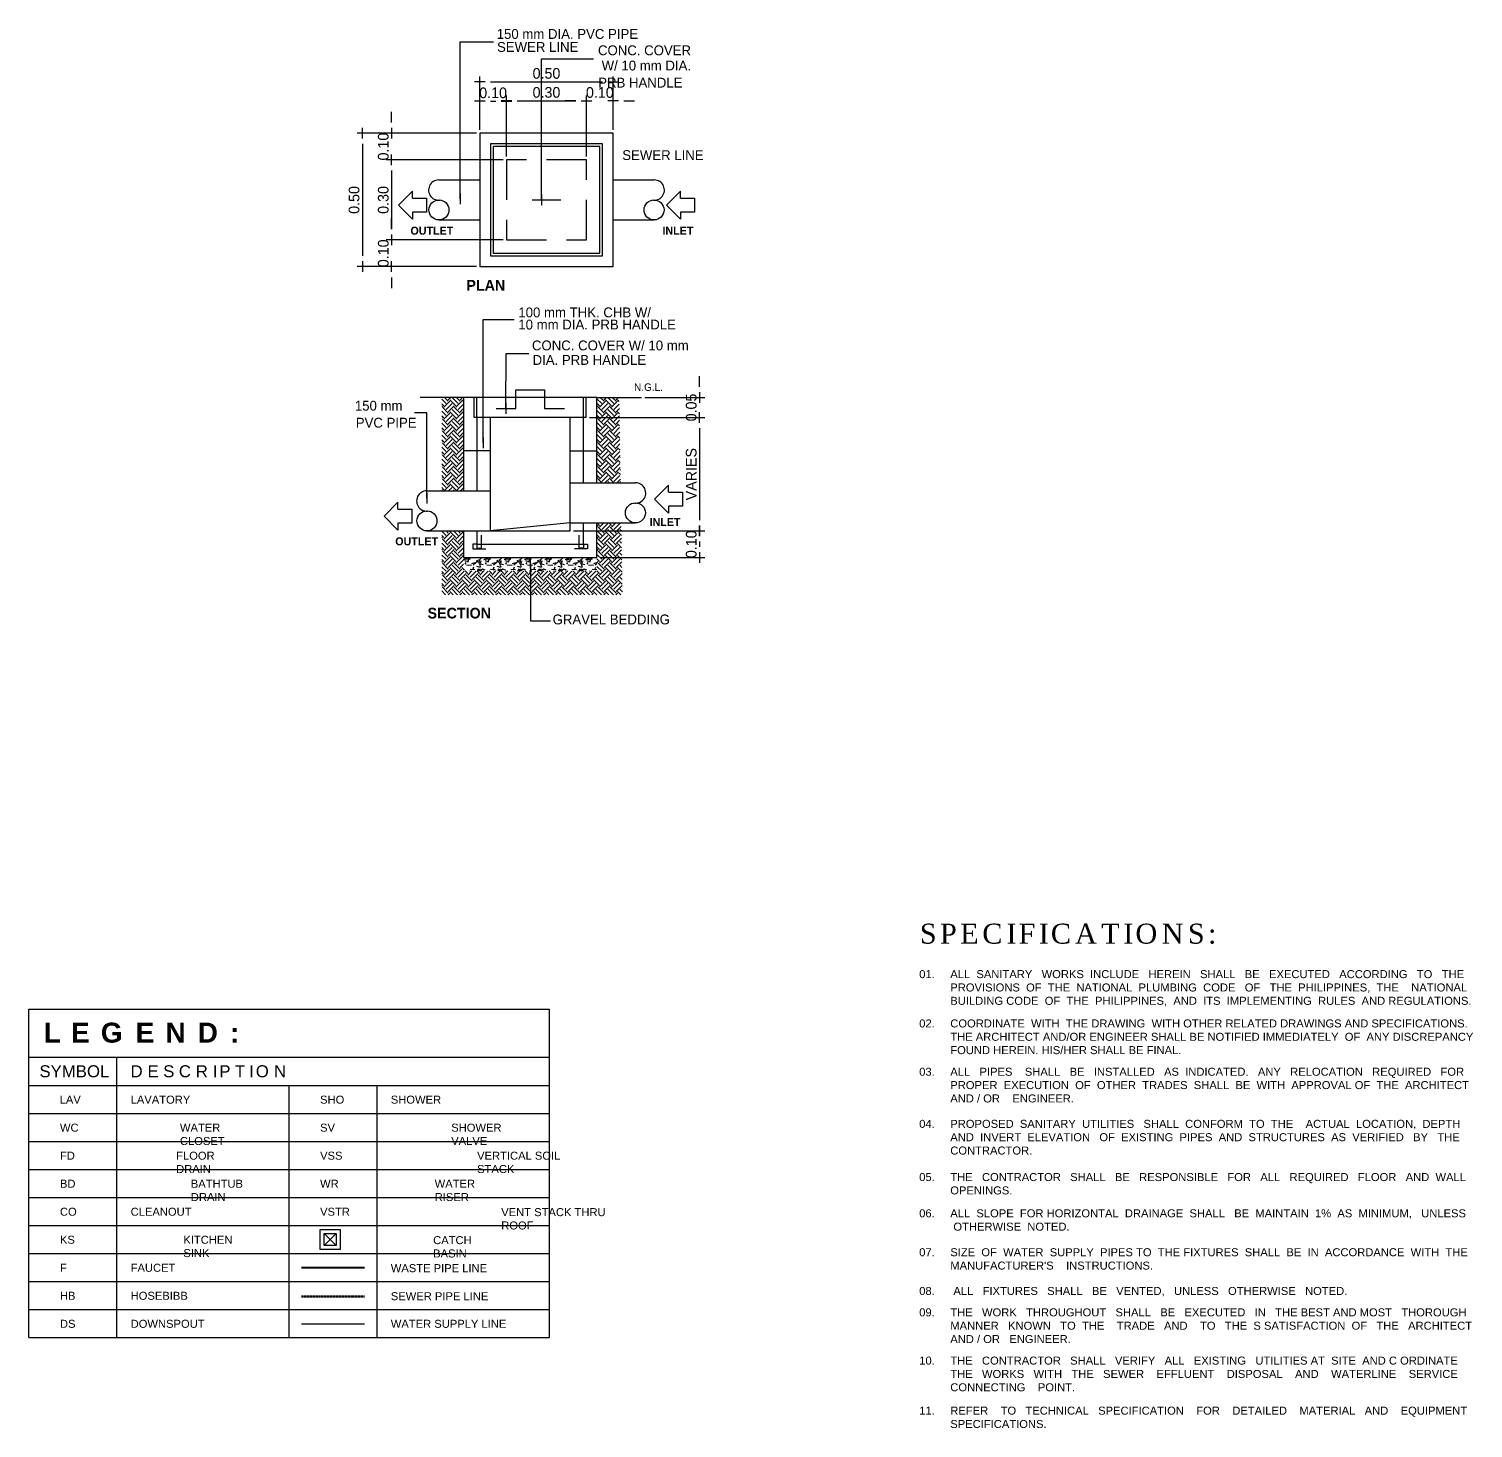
# Model space of a CAD drawing. Header units: millimetres. Extents: x 1634676 to 2610633, y -385676 to -37463.
# Drawn here: x 2178604 to 2214691, y -284822 to -249864 of the extents above; entities that cross this region are included whole.
import ezdxf

# ---------------------------------------------------------------- set-up
doc = ezdxf.new("R2010")
doc.units = ezdxf.units.MM
doc.header["$MEASUREMENT"] = 0
for name, pattern in [('DASHED', [0.75, 0.5, -0.25]), ('DASHED2', [0.375, 0.25, -0.125]), ('PHANTOM', [2.5, 1.25, -0.25, 0.25, -0.25, 0.25, -0.25])]:
    doc.linetypes.add(name, pattern=pattern)
doc.layers.get('0').update_dxf_attribs({"lineweight": 15})
doc.layers.get('Defpoints').update_dxf_attribs({"color": 250})
for name, color, linetype in [('1', 1, 'Continuous'), ('2', 2, 'Continuous'), ('4', 5, 'Continuous'), ('arrow', 5, 'Continuous'), ('CHB LN.', 1, 'DASHED2'), ('dim line', 1, 'Continuous'), ('hatch', 61, 'Continuous'), ('TXT', 4, 'Continuous'), ('WALL', 4, 'Continuous')]:
    doc.layers.add(name, color=color, linetype=linetype)
for name, color, linetype, lineweight in [('ST-ANNOT_A', 74, 'Continuous', 20), ('ST-COL_E', 6, 'Continuous', 30), ('ST-HATCH_E', 250, 'Continuous', 9)]:
    doc.layers.add(name, color=color, linetype=linetype, lineweight=lineweight)
doc.styles.add('ARIAL', font='arial.ttf')
doc.styles.add('arial.2', font='arial.ttf', dxfattribs={"height": 0.2})
doc.styles.add('dimtxt10', font='GOTHIC.TTF', dxfattribs={"height": 0.04})
doc.styles.add('dimtxt20', font='GOTHIC.TTF', dxfattribs={"height": 0.04})
doc.styles.add('specs10', font='GOTHIC.TTF', dxfattribs={"height": 0.02})
doc.styles.add('SWIS 721', font='swissbo.ttf')
doc.styles.add('TIMES NEW ROMAN', font='times.ttf')
doc.styles.add('TXT-1', font='GOTHICB.TTF', dxfattribs={"height": 0.3})
doc.dimstyles.new('dim10', dxfattribs={"dimtxt": 0.07, "dimasz": 0.04, "dimexe": 0.02, "dimexo": 0.0125, "dimgap": 0.01, "dimtad": 1, "dimzin": 0, "dimdsep": 46, "dimtxsty": 'dimtxt10', "dimblk": 'my arrow', "dimcen": 0.09, "dimclrd": 1, "dimclre": 1, "dimclrt": 3, "dimadec": 0, "dimazin": 0, "dimtfac": 1, "dimtofl": 0, "dimtmove": 0, "dimatfit": 3, "dimldrblk": 'my arrow', "dimfxl": 0.02, "dimtolj": 1, "dimtzin": 0, "dimarcsym": 0})

# ---------------------------------------------------------------- blocks, each defined once
blk = doc.blocks.new('my arrow')
at = {"layer": 'arrow'}
blk.add_line((-0.25, 0), (0.25, 0), dxfattribs=at)
at = {"layer": 'dim line'}
blk.add_line((-0.5, 0), (0.5, 0), dxfattribs=at)
blk = doc.blocks.new('*D1579')
at = {"layer": 'Defpoints', "color": 0, "transparency": 16777216}
for p in [(839.6291, -286.1408), (839.1986, -286.2408), (839.5291, -286.2408)]:
    blk.add_point(p, dxfattribs=at)
at = {"layer": 'dim line', "color": 1, "lineweight": -2, "transparency": 16777216}
for p, q in [((839.1986, -286.1008), (839.1986, -286.0608)), ((839.6166, -286.1408), (839.1786, -286.1408)), ((839.5166, -286.2408), (839.1786, -286.2408)), ((839.1986, -286.2808), (839.1986, -286.3208))]:
    blk.add_line(p, q, dxfattribs=at)
at = {"layer": 'dim line', "color": 1, "lineweight": -2, "transparency": 16777216, "xscale": 0.04, "yscale": 0.04, "zscale": 0.04}
for p, rotation in [((839.1986, -286.1408), 270), ((839.1986, -286.2408), 90)]:
    blk.add_blockref('my arrow', p, dxfattribs=dict(at, rotation=rotation))
at = {"layer": 'dim line', "color": 3, "transparency": 16777216, "insert": (839.1676, -286.1908), "char_height": 0.04, "attachment_point": 5, "rotation": 90, "style": 'dimtxt20'}
blk.add_mtext('\\A1;0.10', dxfattribs=at)
blk = doc.blocks.new('*D1580')
at = {"layer": 'Defpoints', "color": 0, "transparency": 16777216}
for p in [(839.6291, -285.8408), (839.1986, -286.1408), (839.6291, -286.1408)]:
    blk.add_point(p, dxfattribs=at)
at = {"layer": 'dim line', "color": 1, "lineweight": -2, "transparency": 16777216}
for p, q in [((839.6166, -285.8408), (839.1786, -285.8408)), ((839.1986, -285.8808), (839.1986, -286.1008)), ((839.6166, -286.1408), (839.1786, -286.1408))]:
    blk.add_line(p, q, dxfattribs=at)
at = {"layer": 'dim line', "color": 1, "lineweight": -2, "transparency": 16777216, "xscale": 0.04, "yscale": 0.04, "zscale": 0.04}
for p, rotation in [((839.1986, -285.8408), 90), ((839.1986, -286.1408), 270)]:
    blk.add_blockref('my arrow', p, dxfattribs=dict(at, rotation=rotation))
at = {"layer": 'dim line', "color": 3, "transparency": 16777216, "insert": (839.1676, -285.9908), "char_height": 0.04, "attachment_point": 5, "rotation": 90, "style": 'dimtxt20'}
blk.add_mtext('\\A1;0.30', dxfattribs=at)
blk = doc.blocks.new('*D1576')
at = {"layer": 'Defpoints', "color": 0, "transparency": 16777216}
for p in [(839.5291, -285.7408), (839.1986, -285.8408), (839.6291, -285.8408)]:
    blk.add_point(p, dxfattribs=at)
at = {"layer": 'dim line', "color": 1, "lineweight": -2, "transparency": 16777216}
for p, q in [((839.1986, -285.7008), (839.1986, -285.6608)), ((839.5166, -285.7408), (839.1786, -285.7408)), ((839.6166, -285.8408), (839.1786, -285.8408)), ((839.1986, -285.8808), (839.1986, -285.9208))]:
    blk.add_line(p, q, dxfattribs=at)
at = {"layer": 'dim line', "color": 1, "lineweight": -2, "transparency": 16777216, "xscale": 0.04, "yscale": 0.04, "zscale": 0.04}
for p, rotation in [((839.1986, -285.7408), 270), ((839.1986, -285.8408), 90)]:
    blk.add_blockref('my arrow', p, dxfattribs=dict(at, rotation=rotation))
at = {"layer": 'dim line', "color": 3, "transparency": 16777216, "insert": (839.1676, -285.7908), "char_height": 0.04, "attachment_point": 5, "rotation": 90, "style": 'dimtxt20'}
blk.add_mtext('\\A1;0.10', dxfattribs=at)
blk = doc.blocks.new('*D1577')
at = {"layer": 'Defpoints', "color": 0, "transparency": 16777216}
for p in [(839.5291, -285.7408), (839.0891, -286.2408), (839.5291, -286.2408)]:
    blk.add_point(p, dxfattribs=at)
at = {"layer": 'dim line', "color": 1, "lineweight": -2, "transparency": 16777216}
for p, q in [((839.5166, -285.7408), (839.0691, -285.7408)), ((839.0891, -285.7808), (839.0891, -286.2008)), ((839.5166, -286.2408), (839.0691, -286.2408))]:
    blk.add_line(p, q, dxfattribs=at)
at = {"layer": 'dim line', "color": 1, "lineweight": -2, "transparency": 16777216, "xscale": 0.04, "yscale": 0.04, "zscale": 0.04}
for p, rotation in [((839.0891, -285.7408), 90), ((839.0891, -286.2408), 270)]:
    blk.add_blockref('my arrow', p, dxfattribs=dict(at, rotation=rotation))
at = {"layer": 'dim line', "color": 3, "transparency": 16777216, "insert": (839.0581, -285.9908), "char_height": 0.04, "attachment_point": 5, "rotation": 90, "style": 'dimtxt20'}
blk.add_mtext('\\A1;0.50', dxfattribs=at)
blk = doc.blocks.new('*D1578')
at = {"layer": 'Defpoints', "color": 0, "transparency": 16777216}
for p in [(840.0291, -285.5477), (839.5291, -285.7408), (840.0291, -285.7408)]:
    blk.add_point(p, dxfattribs=at)
at = {"layer": 'dim line', "color": 1, "lineweight": -2, "transparency": 16777216}
for p, q in [((839.5291, -285.7283), (839.5291, -285.5277)), ((840.0291, -285.7283), (840.0291, -285.5277)), ((839.5691, -285.5477), (839.9891, -285.5477))]:
    blk.add_line(p, q, dxfattribs=at)
at = {"layer": 'dim line', "color": 1, "lineweight": -2, "transparency": 16777216, "xscale": 0.04, "yscale": 0.04, "zscale": 0.04, "rotation": 180}
blk.add_blockref('my arrow', (839.5291, -285.5477), dxfattribs=at)
at = {"layer": 'dim line', "color": 1, "lineweight": -2, "transparency": 16777216, "xscale": 0.04, "yscale": 0.04, "zscale": 0.04}
blk.add_blockref('my arrow', (840.0291, -285.5477), dxfattribs=at)
at = {"layer": 'dim line', "color": 3, "transparency": 16777216, "insert": (839.7791, -285.5167), "char_height": 0.04, "attachment_point": 5, "style": 'dimtxt20'}
blk.add_mtext('\\A1;0.50', dxfattribs=at)
blk = doc.blocks.new('*D1581')
at = {"layer": 'Defpoints', "color": 0, "transparency": 16777216}
for p in [(839.6291, -285.6206), (839.5291, -285.7408), (839.6291, -285.8408)]:
    blk.add_point(p, dxfattribs=at)
at = {"layer": 'dim line', "color": 1, "lineweight": -2, "transparency": 16777216}
for p, q in [((839.5291, -285.7283), (839.5291, -285.6006)), ((839.5691, -285.6206), (839.5891, -285.6206)), ((839.6291, -285.8283), (839.6291, -285.6006))]:
    blk.add_line(p, q, dxfattribs=at)
at = {"layer": 'dim line', "color": 1, "lineweight": -2, "transparency": 16777216, "xscale": 0.04, "yscale": 0.04, "zscale": 0.04, "rotation": 180}
blk.add_blockref('my arrow', (839.5291, -285.6206), dxfattribs=at)
at = {"layer": 'dim line', "color": 1, "lineweight": -2, "transparency": 16777216, "xscale": 0.04, "yscale": 0.04, "zscale": 0.04}
blk.add_blockref('my arrow', (839.6291, -285.6206), dxfattribs=at)
at = {"layer": 'dim line', "color": 3, "transparency": 16777216, "insert": (839.5791, -285.5896), "char_height": 0.04, "attachment_point": 5, "style": 'dimtxt20'}
blk.add_mtext('\\A1;0.10', dxfattribs=at)
blk = doc.blocks.new('*D1582')
at = {"layer": 'Defpoints', "color": 0, "transparency": 16777216}
for p in [(840.0291, -285.6193), (840.0291, -285.7408), (839.9291, -285.8408)]:
    blk.add_point(p, dxfattribs=at)
at = {"layer": 'dim line', "color": 1, "lineweight": -2, "transparency": 16777216}
for p, q in [((839.8891, -285.6193), (839.8491, -285.6193)), ((839.9291, -285.8283), (839.9291, -285.5993)), ((840.0291, -285.7283), (840.0291, -285.5993)), ((840.0691, -285.6193), (840.1091, -285.6193))]:
    blk.add_line(p, q, dxfattribs=at)
at = {"layer": 'dim line', "color": 1, "lineweight": -2, "transparency": 16777216, "xscale": 0.04, "yscale": 0.04, "zscale": 0.04}
blk.add_blockref('my arrow', (839.9291, -285.6193), dxfattribs=at)
at = {"layer": 'dim line', "color": 1, "lineweight": -2, "transparency": 16777216, "xscale": 0.04, "yscale": 0.04, "zscale": 0.04, "rotation": 180}
blk.add_blockref('my arrow', (840.0291, -285.6193), dxfattribs=at)
at = {"layer": 'dim line', "color": 3, "transparency": 16777216, "insert": (839.9791, -285.5883), "char_height": 0.04, "attachment_point": 5, "style": 'dimtxt20'}
blk.add_mtext('\\A1;0.10', dxfattribs=at)
blk = doc.blocks.new('*D1583')
at = {"layer": 'Defpoints', "color": 0, "transparency": 16777216}
for p in [(839.9291, -285.6189), (839.6291, -285.8408), (839.9291, -285.8408)]:
    blk.add_point(p, dxfattribs=at)
at = {"layer": 'dim line', "color": 1, "lineweight": -2, "transparency": 16777216}
for p, q in [((839.6291, -285.8283), (839.6291, -285.5989)), ((839.6691, -285.6189), (839.8891, -285.6189)), ((839.9291, -285.8283), (839.9291, -285.5989))]:
    blk.add_line(p, q, dxfattribs=at)
at = {"layer": 'dim line', "color": 1, "lineweight": -2, "transparency": 16777216, "xscale": 0.04, "yscale": 0.04, "zscale": 0.04, "rotation": 180}
blk.add_blockref('my arrow', (839.6291, -285.6189), dxfattribs=at)
at = {"layer": 'dim line', "color": 1, "lineweight": -2, "transparency": 16777216, "xscale": 0.04, "yscale": 0.04, "zscale": 0.04}
blk.add_blockref('my arrow', (839.9291, -285.6189), dxfattribs=at)
at = {"layer": 'dim line', "color": 3, "transparency": 16777216, "insert": (839.7791, -285.5879), "char_height": 0.04, "attachment_point": 5, "style": 'dimtxt20'}
blk.add_mtext('\\A1;0.30', dxfattribs=at)
blk = doc.blocks.new('*D1573')
at = {"layer": 'Defpoints', "color": 0, "transparency": 16777216}
for p in [(842.5448, -286.2408), (842.6448, -286.3408), (843.0293, -286.3408)]:
    blk.add_point(p, dxfattribs=at)
at = {"layer": 'dim line', "color": 1, "lineweight": -2, "transparency": 16777216}
for p, q in [((842.5573, -286.2408), (843.0493, -286.2408)), ((843.0293, -286.2808), (843.0293, -286.3008)), ((842.6573, -286.3408), (843.0493, -286.3408))]:
    blk.add_line(p, q, dxfattribs=at)
at = {"layer": 'dim line', "color": 1, "lineweight": -2, "transparency": 16777216, "xscale": 0.04, "yscale": 0.04, "zscale": 0.04}
for p, rotation in [((843.0293, -286.2408), 90), ((843.0293, -286.3408), 270)]:
    blk.add_blockref('my arrow', p, dxfattribs=dict(at, rotation=rotation))
at = {"layer": 'dim line', "color": 3, "transparency": 16777216, "insert": (842.9983, -286.2908), "char_height": 0.04, "attachment_point": 5, "rotation": 90, "style": 'dimtxt20'}
blk.add_mtext('\\A1;0.10', dxfattribs=at)
blk = doc.blocks.new('*D1574')
at = {"layer": 'Defpoints', "color": 0, "transparency": 16777216}
for p in [(842.8114, -285.7408), (842.6048, -285.8158), (843.0293, -285.8158)]:
    blk.add_point(p, dxfattribs=at)
at = {"layer": 'dim line', "color": 1, "lineweight": -2, "transparency": 16777216}
for p, q in [((843.0293, -285.7008), (843.0293, -285.6608)), ((842.8239, -285.7408), (843.0493, -285.7408)), ((842.6173, -285.8158), (843.0493, -285.8158)), ((843.0293, -285.8558), (843.0293, -285.8958))]:
    blk.add_line(p, q, dxfattribs=at)
at = {"layer": 'dim line', "color": 1, "lineweight": -2, "transparency": 16777216, "xscale": 0.04, "yscale": 0.04, "zscale": 0.04}
for p, rotation in [((843.0293, -285.7408), 270), ((843.0293, -285.8158), 90)]:
    blk.add_blockref('my arrow', p, dxfattribs=dict(at, rotation=rotation))
at = {"layer": 'dim line', "color": 3, "transparency": 16777216, "insert": (842.9983, -285.7783), "char_height": 0.04, "attachment_point": 5, "rotation": 90, "style": 'dimtxt20'}
blk.add_mtext('\\A1;0.05', dxfattribs=at)
blk = doc.blocks.new('*D1575')
at = {"layer": 'Defpoints', "color": 0, "transparency": 16777216}
for p in [(842.6048, -285.8158), (842.5448, -286.2408), (843.0293, -286.2408)]:
    blk.add_point(p, dxfattribs=at)
at = {"layer": 'dim line', "color": 1, "lineweight": -2, "transparency": 16777216}
for p, q in [((842.6173, -285.8158), (843.0493, -285.8158)), ((843.0293, -285.8558), (843.0293, -286.2008)), ((842.5573, -286.2408), (843.0493, -286.2408))]:
    blk.add_line(p, q, dxfattribs=at)
at = {"layer": 'dim line', "color": 1, "lineweight": -2, "transparency": 16777216, "xscale": 0.04, "yscale": 0.04, "zscale": 0.04}
for p, rotation in [((843.0293, -285.8158), 90), ((843.0293, -286.2408), 270)]:
    blk.add_blockref('my arrow', p, dxfattribs=dict(at, rotation=rotation))
at = {"layer": 'dim line', "color": 3, "transparency": 16777216, "insert": (842.9983, -286.0283), "char_height": 0.04, "attachment_point": 5, "rotation": 90, "style": 'dimtxt20'}
blk.add_mtext('\\A1;VARIES', dxfattribs=at)
blk = doc.blocks.new('DSA')
at = {"layer": '1'}
for p, q in [((839.2246, -286.0103), (839.2769, -285.958)), ((839.2769, -285.9842), (839.2769, -285.958)), ((840.2294, -286.0103), (840.2817, -285.958)), ((840.2817, -285.9842), (840.2817, -285.958)), ((839.2246, -286.0103), (839.2769, -286.0626)), ((839.2769, -285.9842), (839.3291, -285.9842)), ((839.3291, -285.9842), (839.3291, -286.0364)), ((840.2294, -286.0103), (840.2817, -286.0626)), ((840.2817, -285.9842), (840.334, -285.9842)), ((840.334, -285.9842), (840.334, -286.0364)), ((839.3291, -286.0364), (839.2769, -286.0364)), ((839.2769, -286.0364), (839.2769, -286.0626)), ((840.334, -286.0364), (840.2817, -286.0364)), ((840.2817, -286.0364), (840.2817, -286.0626))]:
    blk.add_line(p, q, dxfattribs=at)
blk.add_lwpolyline([(839.5291, -286.2408), (840.0291, -286.2408), (840.0291, -285.7408), (839.5291, -285.7408)], close=True, dxfattribs=at)
at = {"layer": '2'}
for p, q in [((839.3752, -285.9158), (839.5291, -285.9158)), ((840.0291, -285.9158), (840.1831, -285.9158)), ((839.3752, -286.0658), (839.5291, -286.0658)), ((840.0291, -286.0658), (840.1831, -286.0658))]:
    blk.add_line(p, q, dxfattribs=at)
for points in [[(839.5691, -286.2008), (839.9891, -286.2008), (839.9891, -285.7808), (839.5691, -285.7808)], [(839.5791, -286.1908), (839.9791, -286.1908), (839.9791, -285.7908), (839.5791, -285.7908)]]:
    blk.add_lwpolyline(points, close=True, dxfattribs=at)
for centre in [(839.3761, -286.0283), (840.1822, -286.0283)]:
    blk.add_circle(centre, 0.0375, dxfattribs=at)
for centre, radius, start, end in [((839.3752, -285.9538), 0.038, 90, 283.1736), ((840.1831, -285.9538), 0.038, 256.8264, 90), ((839.3761, -285.9533), 0.0375, 268.6661, 271.3339)]:
    blk.add_arc(centre, radius, start, end, dxfattribs=at)
at = {"layer": '4'}
blk.add_line((839.7251, -285.9908), (839.8332, -285.9908), dxfattribs=at)
at = {"layer": 'CHB LN.', "ltscale": 0.6}
blk.add_lwpolyline([(839.6291, -286.1408), (839.9291, -286.1408), (839.9291, -285.8408), (839.6291, -285.8408)], close=True, dxfattribs=at)
at = {"layer": 'TXT'}
for s, height, style, p in [('150 mm DIA. PVC PIPE', 0.03696, 'specs10', (839.5925, -285.3872)), ('SEWER LINE', 0.03696, 'specs10', (839.5938, -285.436)), ('CONC. COVER ', 0.03696, 'specs10', (839.9722, -285.4485)), (' W/ 10 mm DIA.', 0.03696, 'specs10', (839.9722, -285.5056)), (' PRB HANDLE', 0.03696, 'specs10', (839.9593, -285.5697)), ('SEWER LINE', 0.03696, 'specs10', (840.0632, -285.8412)), ('OUTLET', 0.03, 'TXT-1', (839.2693, -286.1211)), ('INLET', 0.03, 'TXT-1', (840.2138, -286.1211)), ('PLAN', 0.04, 'TXT-1', (839.4789, -286.3305))]:
    blk.add_text(s, height=height, dxfattribs=dict(at, style=style)).set_placement(p)
at = {"layer": 'dim line'}
for base, p1, p2, picture, middle in [((840.0291, -285.5477), (839.5291, -285.7408), (840.0291, -285.7408), '*D1578', (839.7791, -285.5167)), ((839.9291, -285.6189), (839.6291, -285.8408), (839.9291, -285.8408), '*D1583', (839.7791, -285.5879))]:
    dim = blk.add_linear_dim(base=base, p1=p1, p2=p2, dimstyle='dim10', override={"dimtxsty": 'dimtxt20'}, dxfattribs=at)
    dim.commit()
    dim.dimension.update_dxf_attribs({"geometry": picture, "text_midpoint": middle})
for base, p1, p2, picture, middle in [((839.6291, -285.6206), (839.5291, -285.7408), (839.6291, -285.8408), '*D1581', (839.5791, -285.6206)), ((840.0291, -285.6193), (839.9291, -285.8408), (840.0291, -285.7408), '*D1582', (839.9791, -285.6193))]:
    dim = blk.add_linear_dim(base=base, p1=p1, p2=p2, dimstyle='dim10', override={"dimtxsty": 'dimtxt20'}, dxfattribs=at)
    dim.commit()
    dim.dimension.update_dxf_attribs({"geometry": picture, "text_midpoint": middle, "dimtype": 128})
for base, p1, p2, picture, middle in [((839.1986, -285.8408), (839.5291, -285.7408), (839.6291, -285.8408), '*D1576', (839.1986, -285.7908)), ((839.1986, -286.2408), (839.6291, -286.1408), (839.5291, -286.2408), '*D1579', (839.1986, -286.1908))]:
    dim = blk.add_linear_dim(base=base, p1=p1, p2=p2, angle=90, dimstyle='dim10', override={"dimtxsty": 'dimtxt20'}, dxfattribs=at)
    dim.commit()
    dim.dimension.update_dxf_attribs({"geometry": picture, "text_midpoint": middle, "dimtype": 128})
for base, p1, p2, picture, middle in [((839.0891, -286.2408), (839.5291, -285.7408), (839.5291, -286.2408), '*D1577', (839.0581, -285.9908)), ((839.1986, -286.1408), (839.6291, -285.8408), (839.6291, -286.1408), '*D1580', (839.1676, -285.9908))]:
    dim = blk.add_linear_dim(base=base, p1=p1, p2=p2, angle=90, dimstyle='dim10', override={"dimtxsty": 'dimtxt20'}, dxfattribs=at)
    dim.commit()
    dim.dimension.update_dxf_attribs({"geometry": picture, "text_midpoint": middle})
for points in [[(839.4561, -285.986), (839.4561, -285.3983), (839.5804, -285.3983)], [(839.7601, -285.9908), (839.7601, -285.4621), (839.955, -285.4621)]]:
    blk.add_leader(points, dimstyle='dim10', override={"dimgap": 0.01, "dimtad": 0})
blk = doc.blocks.new('SAD')
at = {"layer": 'hatch'}
h = blk.add_hatch(dxfattribs=at)
h.set_pattern_fill('GRAVEL', color=256, scale=0.003, style=0)
h.set_pattern_definition([(228.0128, (837.2836856, -419.1971334), (-0.60960051798, -0.68580084269), [0.01025163, -1.014915]), (184.9697, (837.2768276, -419.2047534), (0.914401479185, 0.07619946226), [0.01759215, -1.74162]), (132.5104, (837.2593016, -419.2062774), (0.76199944555, -0.83820081877), [0.01240446, -1.228041]), (267.2737, (837.2295836, -419.2253274), (0.07619966912, 1.5239995096), [0.01602015, -1.585992]), (292.8337, (837.2288216, -419.2413294), (-0.38100108167, 0.9144005199), [0.01570902, -1.555194]), (357.2737, (837.2349176, -419.2558074), (-1.5239995096, 0.07619966912), [0.01602015, -1.585992]), (37.6942, (837.2509196, -419.2565694), (-0.99060062584, -0.76199932071), [0.02118582, -2.097393]), (72.2553, (837.2676836, -419.2436154), (0.533401066964, 1.67640048618), [0.0200016, -1.980159]), (121.4296, (837.2737796, -419.2245654), (-0.60960015706, 0.9905988348), [0.01607439, -1.591365]), (175.2364, (837.2653976, -419.2108494), (0.8381993416, -0.07619928488), [0.01835139, -0.899217]), (222.3974, (837.2471096, -419.2093254), (-0.914400027517, -0.83819890952), [0.02373234, -2.349504]), (138.8141, (837.305022, -419.2260894), (-0.53339966023, 0.4571992967), [0.00810015, -0.801918]), (171.4692, (837.2989256, -419.2207554), (0.99059848787, -0.152400384), [0.01541046, -1.525638]), (225, (837.283686, -419.21847), (-1e-17, -0.076199948), [0.01077627, -0.0969867]), (203.1986, (837.278352, -419.209325), (0.3810012848, 0.1524006682), [0.00580323, -0.574518]), (291.8014, (837.273018, -419.211611), (-0.0762000535, 0.2286001473), [0.00820698, -0.402144]), (30.9638, (837.276066, -419.219231), (0.2285997586, 0.1524001188), [0.0133296, -0.430989]), (161.5651, (837.287496, -419.212373), (0.1524000695, -0.0761998867), [0.00963861, -0.231327]), (16.3895, (837.2288216, -419.2116114), (0.76200042042, 0.2285995245), [0.01350264, -1.336764]), (70.3462, (837.2417756, -419.2078014), (-0.30479915066, -0.83819881466), [0.01132797, -1.121466]), (293.1986, (837.287496, -419.197133), (-0.1524006682, 0.3810012848), [0.0116064, -0.568716]), (343.6105, (837.2920676, -419.2078014), (-0.76200042042, 0.2285995245), [0.01350264, -1.336764]), (339.444, (837.228822, -419.258855), (-0.3810004729, 0.1523998151), [0.01302105, -0.638031]), (294.7751, (837.2410136, -419.2634274), (-0.3809991121, 0.83819961078), [0.01091016, -1.080108]), (66.8014, (837.288258, -419.273333), (0.1524006682, 0.3810012848), [0.0116064, -0.568716]), (17.354, (837.2928296, -419.2626654), (-0.99060005346, -0.30479954027), [0.01277349, -1.264572]), (69.444, (837.25092, -419.273333), (-0.1523998151, -0.3810004729), [0.00651054, -0.644544]), (101.3099, (837.283686, -419.273333), (-0.0761996239, 0.3047990238), [0.00388545, -0.38466]), (165.9638, (837.282924, -419.269523), (0.2286001606, -0.076199868), [0.01570902, -0.2984715]), (186.009, (837.2676836, -419.2657134), (0.76199887633, 0.07619982206), [0.01455801, -1.441242]), (303.6901, (837.276066, -419.22609), (-0.076200026, 0.152399853), [0.01098972, -0.2637534]), (353.1572, (837.2821616, -419.2352334), (1.2954005357, -0.15240068255), [0.01918671, -1.89948]), (60.9454, (837.301212, -419.2375194), (-0.30479929097, -0.53339872833), [0.00784524, -0.776682]), (90, (837.30502, -419.23066), (-0.0762, 0.0762), [0.004572, -0.071628]), (120.2564, (837.2661596, -419.2634274), (0.304799354, -0.53339973097), [0.01058601, -1.048017]), (48.0128, (837.2608256, -419.2542834), (0.60960051798, 0.68580084269), [0.02050329, -1.004664]), (0, (837.27454, -419.23904), (0.0762, 0.0762), [0.019812, -0.056388]), (325.3048, (837.2943536, -419.2390434), (-0.76199867973, 0.53340005071), [0.0120483, -1.192779]), (254.0546, (837.30426, -419.245901), (-0.0762001944, -0.3048007261), [0.01109487, -0.543651]), (207.646, (837.3012116, -419.2565694), (-1.44779949147, -0.76200047924), [0.01806435, -1.788375]), (175.4261, (837.2852096, -419.2649514), (-0.99060022814, 0.07619963134), [0.01911087, -1.891974]), (175.4261, (837.2852096, -419.2649514), (-0.99060022814, 0.07619963134), [0.01911087, -1.891974])])
h.paths.add_polyline_path([(842.6448, -286.3908), (842.6448, -286.3408), (842.1448, -286.3408), (842.1448, -286.3908)])
at = {"layer": 'ST-HATCH_E'}
h = blk.add_hatch(dxfattribs=at)
h.set_pattern_fill('EARTH', color=256, scale=0.005, angle=45, style=0)
h.set_pattern_definition([(45, (837.228822, -419.273333), (3e-18, 0.0449012806), [0.03175, -0.03175]), (45, (837.220403, -419.264914), (3e-18, 0.0449012806), [0.03175, -0.03175]), (45, (837.211984, -419.256495), (3e-18, 0.0449012806), [0.03175, -0.03175]), (135, (837.211984, -419.250883), (-0.0449012806, 3e-18), [0.03175, -0.03175]), (135, (837.220403, -419.242464), (-0.0449012806, 3e-18), [0.03175, -0.03175]), (135, (837.228822, -419.234045), (-0.0449012806, 3e-18), [0.03175, -0.03175])])
h.paths.add_polyline_path([(842.0633, -286.0908), (842.1448, -286.0908), (842.1448, -285.7408), (842.0633, -285.7408)])
h.paths.add_polyline_path([(842.0633, -286.4805), (842.7402, -286.4805), (842.7358, -286.2108), (842.6448, -286.2108), (842.6448, -286.3408), (842.6448, -286.3908), (842.1448, -286.3908), (842.1448, -286.3408), (842.1448, -286.2408), (842.0633, -286.2408)])
h.paths.add_polyline_path([(842.7281, -285.7408), (842.6448, -285.7408), (842.6448, -286.0608), (842.7333, -286.0608)])
at = {"layer": '1'}
for p, q in [((842.8604, -286.1222), (842.9127, -286.0699)), ((842.9127, -286.096), (842.9127, -286.0699)), ((841.8468, -286.1853), (841.899, -286.133)), ((841.899, -286.1592), (841.899, -286.133)), ((842.8604, -286.1222), (842.9127, -286.1744)), ((842.9127, -286.096), (842.9649, -286.096)), ((842.9649, -286.096), (842.9649, -286.1483)), ((841.8468, -286.1853), (841.899, -286.2376)), ((841.899, -286.1592), (841.9513, -286.1592)), ((841.9513, -286.1592), (841.9513, -286.2114)), ((842.9127, -286.1483), (842.9127, -286.1744)), ((842.9649, -286.1483), (842.9127, -286.1483)), ((841.899, -286.2114), (841.899, -286.2376)), ((841.9513, -286.2114), (841.899, -286.2114)), ((842.5448, -286.2108), (842.2448, -286.2408))]:
    blk.add_line(p, q, dxfattribs=at)
at = {"layer": '2'}
for p, q in [((842.1448, -285.7408), (841.9819, -285.7408)), ((842.1448, -285.7408), (842.1448, -286.0908)), ((842.6448, -285.7408), (842.1448, -285.7408)), ((842.1848, -285.8158), (842.1848, -285.7408)), ((842.1948, -285.8158), (842.1948, -285.7408)), ((842.5948, -285.8158), (842.5948, -285.7408)), ((842.6048, -285.8158), (842.6048, -285.7408)), ((842.6448, -286.0608), (842.6448, -285.7408)), ((842.6448, -285.7408), (842.8114, -285.7408)), ((842.6048, -285.8158), (842.1848, -285.8158)), ((842.2448, -285.8158), (842.2448, -286.2408)), ((842.5448, -286.2408), (842.5448, -285.8158)), ((842.2448, -285.9408), (842.1448, -285.9408)), ((842.5448, -285.9408), (842.6448, -285.9408)), ((842.5448, -286.0608), (842.7899, -286.0608)), ((842.0069, -286.0908), (842.2448, -286.0908)), ((842.0069, -286.2408), (842.2448, -286.2408)), ((842.2448, -286.2408), (842.5448, -286.2408)), ((842.5448, -286.2108), (842.7899, -286.2108))]:
    blk.add_line(p, q, dxfattribs=at)
blk.add_lwpolyline([(842.1448, -286.2408), (842.1448, -286.3408), (842.6448, -286.3408), (842.6448, -286.2108)], dxfattribs=at)
for centre in [(842.0078, -286.2033), (842.789, -286.1733)]:
    blk.add_circle(centre, 0.0375, dxfattribs=at)
for centre, radius, start, end in [((842.7899, -286.0988), 0.038, 256.8264, 90), ((842.0069, -286.1288), 0.038, 90, 283.1736), ((842.0078, -286.1283), 0.0375, 268.6661, 271.3339)]:
    blk.add_arc(centre, radius, start, end, dxfattribs=at)
at = {"layer": '4'}
for p, q in [((842.1948, -286.2408), (842.1948, -286.2908)), ((842.5948, -286.2908), (842.5948, -286.2108)), ((842.1948, -286.2908), (842.5948, -286.2908))]:
    blk.add_line(p, q, dxfattribs=at)
for points in [[(842.2666, -285.7825), (842.3408, -285.7825), (842.3408, -285.7121), (842.4488, -285.7121), (842.4488, -285.7825), (842.523, -285.7825)], [(842.1948, -285.8158), (842.1948, -286.0908)], [(842.5948, -286.0608), (842.5948, -285.8158)], [(842.1948, -286.2908), (842.1801, -286.2908), (842.1801, -286.3077), (842.2287, -286.3077)], [(842.1948, -286.2908), (842.1948, -286.3055), (842.2117, -286.3055), (842.2117, -286.2569)], [(842.5948, -286.2908), (842.6095, -286.2908), (842.6095, -286.3077), (842.5609, -286.3077)], [(842.5948, -286.2908), (842.5948, -286.3055), (842.5779, -286.3055), (842.5779, -286.2569)]]:
    blk.add_lwpolyline(points, dxfattribs=at)
at = {"layer": 'TXT'}
for s, height, style, p in [('100 mm THK. CHB W/', 0.03696, 'specs10', (842.3502, -285.4405)), ('10 mm DIA. PRB HANDLE', 0.03696, 'specs10', (842.3502, -285.4861)), ('CONC. COVER W/ 10 mm ', 0.03696, 'specs10', (842.4012, -285.5643)), (' DIA. PRB HANDLE', 0.03696, 'specs10', (842.3899, -285.6187)), ('N.G.L.', 0.028, 'specs10', (842.784, -285.7161)), ('150 mm ', 0.03696, 'specs10', (841.7375, -285.7902)), (' PVC PIPE', 0.03696, 'specs10', (841.7272, -285.8539)), ('INLET', 0.03, 'TXT-1', (842.8421, -286.2228)), ('OUTLET', 0.03, 'TXT-1', (841.8888, -286.295)), ('SECTION', 0.04, 'TXT-1', (842.0099, -286.5691)), ('GRAVEL BEDDING', 0.03696, 'specs10', (842.4787, -286.5912))]:
    blk.add_text(s, height=height, dxfattribs=dict(at, style=style)).set_placement(p)
at = {"layer": 'dim line'}
for base, p1, p2, text, picture, middle in [((843.0293, -285.8158), (842.8114, -285.7408), (842.6048, -285.8158), '0.05', '*D1574', (843.0293, -285.7783)), ((843.0293, -286.3408), (842.5448, -286.2408), (842.6448, -286.3408), '0.10', '*D1573', (843.0293, -286.2908))]:
    dim = blk.add_linear_dim(base=base, p1=p1, p2=p2, angle=90, text=text, dimstyle='dim10', override={"dimtxsty": 'dimtxt20'}, dxfattribs=at)
    dim.commit()
    dim.dimension.update_dxf_attribs({"geometry": picture, "text_midpoint": middle, "dimtype": 128})
dim = blk.add_linear_dim(base=(843.0293, -286.2408), p1=(842.6048, -285.8158), p2=(842.5448, -286.2408), angle=90, text='VARIES', dimstyle='dim10', override={"dimtxsty": 'dimtxt20'}, dxfattribs=at)
dim.commit()
dim.dimension.update_dxf_attribs({"geometry": '*D1575', "text_midpoint": (842.9983, -286.0283)})
for points in [[(842.2183, -285.911), (842.2183, -285.4482), (842.3348, -285.4482)], [(842.3037, -285.7825), (842.3041, -285.5762), (842.3899, -285.5762)], [(842.0069, -286.1182), (842.0069, -285.7979), (841.9606, -285.7979)], [(842.3963, -286.3626), (842.3963, -286.5776), (842.4706, -286.5776)]]:
    blk.add_leader(points, dimstyle='dim10', override={"dimgap": 0.01, "dimtad": 0})

msp = doc.modelspace()

# ---------------------------------------------------------------- linework, layer by layer
at = {"layer": 'ST-ANNOT_A', "lineweight": -2}
for p, q in [((2185979.795, -279959.9), (2186279.795, -280259.9)), ((2186279.795, -279959.9), (2185979.795, -280259.9))]:
    msp.add_line(p, q, dxfattribs=at)
at = {"layer": 'ST-ANNOT_A', "linetype": 'Continuous', "lineweight": 40, "ltscale": 0.5}
msp.add_line((2185417.25, -280805.569), (2186990.432, -280805.569), dxfattribs=at)
at = {"layer": 'ST-ANNOT_A', "linetype": 'DASHED', "lineweight": 50, "ltscale": 5}
msp.add_line((2185417.25, -281536.589), (2186990.432, -281536.589), dxfattribs=at)
at = {"layer": 'ST-ANNOT_A', "linetype": 'PHANTOM', "lineweight": 25, "ltscale": 2}
msp.add_line((2185417.25, -282215.543), (2186990.432, -282215.543), dxfattribs=at)
at = {"layer": 'ST-ANNOT_A', "lineweight": -2}
for points in [[(2185879.795, -279859.9), (2186379.795, -279859.9), (2186379.795, -280359.9), (2185879.795, -280359.9)], [(2185979.795, -279959.9), (2186279.795, -279959.9), (2186279.795, -280259.9), (2185979.795, -280259.9)]]:
    msp.add_lwpolyline(points, close=True, dxfattribs=at)
at = {"layer": 'ST-COL_E', "color": 2, "linetype": 'Continuous', "lineweight": -2, "ltscale": 0.5}
for p, q in [((2178603.575, -274358.376), (2191603.575, -274358.376)), ((2178603.575, -282558.376), (2178603.575, -274358.376)), ((2191603.575, -274358.376), (2191603.575, -282558.376)), ((2178603.575, -275558.376), (2191603.575, -275558.376)), ((2180803.575, -282558.376), (2180803.575, -275558.376)), ((2178603.575, -276258.376), (2191603.575, -276258.376)), ((2185103.575, -282558.376), (2185103.575, -276258.376)), ((2187303.575, -282558.376), (2187303.575, -276258.376)), ((2178603.575, -276958.376), (2191603.575, -276958.376)), ((2178603.575, -277658.376), (2191603.575, -277658.376)), ((2178603.575, -278358.376), (2191603.575, -278358.376)), ((2178603.575, -279058.376), (2191603.575, -279058.376)), ((2178603.575, -279758.376), (2191603.575, -279758.376)), ((2178603.575, -280458.376), (2191603.575, -280458.376)), ((2178603.575, -281158.376), (2191603.575, -281158.376)), ((2178603.575, -281858.376), (2191603.575, -281858.376)), ((2178603.575, -282558.376), (2191603.575, -282558.376))]:
    msp.add_line(p, q, dxfattribs=at)

# ---------------------------------------------------------------- block references
at = {"layer": 'WALL', "xscale": 6666.666666666668, "yscale": 6666.666666666668, "zscale": 6666.666666666668}
for name, p in [('DSA', (-3406990.654, 1652467.672)), ('SAD', (-3424834.31, 1645866.46))]:
    msp.add_blockref(name, p, dxfattribs=at)

# ---------------------------------------------------------------- texts
at = {"layer": 'ST-ANNOT_A'}
for s, width, gutter_width, heights, insert, char_height, attachment_point, style in [('{\\fTimes New Roman CE|b0|i0|c238|p18;\\T1.2;SPECIFICATIONS:}', 7.04091, 1.378, [0.414], (2200865.054, -272218.435, 0), 500, 1, 'TIMES NEW ROMAN'), ('{\\T1.6;LEGEND:}', 4.85181, 1, [0.581], (2178973.331, -274691.358), 500, 1, 'SWIS 721'), ('SYMBOL', 1.39682, 1, [0.443], (2178866.891, -275756.686), 300, 1, 'ARIAL'), ('{\\T1.4;DESCRIPTION}', 3.88595, 1, [0.443], (2181143.796, -275756.686), 300, 1, 'ARIAL'), ('LAV', 1.39682, 1, [0.443], (2179636.734, -276515.771), 200, 2, 'ARIAL'), ('LAVATORY', 1.39682, 1, [0.443], (2181146.556, -276515.771), 200, 1, 'ARIAL'), ('SHO', 1.39682, 1, [0.443], (2185879.795, -276515.771), 200, 1, 'ARIAL'), ('SHOWER', 1.39682, 1, [0.443], (2187646.556, -276515.771), 200, 1, 'ARIAL'), ('WC', 1.39682, 1, [0.443], (2179379.795, -277215.771), 200, 1, 'ARIAL'), ('SV', 1.39682, 1, [0.443], (2185879.795, -277215.771), 200, 1, 'ARIAL'), ('FD', 1.39682, 1, [0.443], (2179379.795, -277915.771), 200, 1, 'ARIAL'), ('VSS', 1.39682, 1, [0.443], (2185879.795, -277915.771), 200, 1, 'ARIAL'), ('BD', 1.39682, 1, [0.443], (2179379.795, -278615.771), 200, 1, 'ARIAL'), ('WR', 1.39682, 1, [0.443], (2185879.795, -278615.771), 200, 1, 'ARIAL'), ('CO', 1.39682, 1, [0.443], (2179379.795, -279315.771), 200, 1, 'ARIAL'), ('CLEANOUT', 2.37469, 1, [0.443], (2181146.556, -279315.771), 200, 1, 'ARIAL'), ('VSTR', 1.39682, 1, [0.443], (2185879.795, -279315.771), 200, 1, 'ARIAL'), ('KS', 1.39682, 1, [0.443], (2179379.795, -280015.771), 200, 1, 'ARIAL'), ('F', 1.39682, 1, [0.443], (2179379.795, -280715.771), 200, 1, 'ARIAL'), ('FAUCET', 1.39682, 1, [0.443], (2181146.556, -280715.771), 200, 1, 'ARIAL'), ('WASTE PIPE LINE', 3695.61634, 1, [0.443], (2187646.556, -280725.799), 200, 1, 'ARIAL'), ('HB', 1.39682, 1, [0.443], (2179379.795, -281415.771), 200, 1, 'ARIAL'), ('HOSEBIBB', 1.39682, 1, [0.443], (2181146.556, -281415.771), 200, 1, 'ARIAL'), ('SEWER PIPE LINE', 3173.58913, 1, [0.443], (2187646.556, -281425.799), 200, 1, 'ARIAL'), ('DS', 1.39682, 1, [0.443], (2179379.795, -282115.771), 200, 1, 'ARIAL'), ('DOWNSPOUT', 1.39682, 1, [0.443], (2181146.556, -282115.771), 200, 1, 'ARIAL'), ('WATER SUPPLY LINE', 3912.82824, 1133.454, [0.443], (2187646.556, -282115.771), 200, 1, 'ARIAL')]:
    msp.add_mtext_dynamic_manual_height_columns(s, width=width, gutter_width=gutter_width, heights=heights, dxfattribs=dict(at, insert=insert, char_height=char_height, attachment_point=attachment_point, style=style))
at = {"layer": 'ST-ANNOT_A', "char_height": 200, "attachment_point": 1, "style": 'arial.2'}
for s, insert in [('01.     ALL  SANITARY   WORKS  INCLUDE   HEREIN   SHALL   BE   EXECUTED   ACCORDING   TO   THE \\P          PROVISIONS  OF  THE  NATIONAL  PLUMBING  CODE   OF   THE  PHILIPPINES,  THE    NATIONAL \\P          BUILDING CODE  OF  THE  PHILIPPINES,  AND  ITS  IMPLEMENTING  RULES  AND REGULATIONS.\\P\\P\\P ', (2200850.5, -273379.461, 0)), ('02.     COORDINATE  WITH  THE DRAWING  WITH OTHER RELATED DRAWINGS AND SPECIFICATIONS.\\P          THE ARCHITECT AND/OR ENGINEER SHALL BE NOTIFIED IMMEDIATELY  OF  ANY DISCREPANCY\\P          FOUND HEREIN. HIS/HER SHALL BE FINAL.', (2200850.5, -274611.57, 0)), ('03.     ALL   PIPES    SHALL   BE   INSTALLED   AS  INDICATED.   ANY   RELOCATION   REQUIRED   FOR \\P          PROPER  EXECUTION  OF  OTHER  TRADES  SHALL  BE  WITH  APPROVAL OF  THE  ARCHITECT \\P          AND / OR    ENGINEER.', (2200850.5, -275818.476, 0)), ('04.     PROPOSED  SANITARY  UTILITIES   SHALL  CONFORM  TO  THE    ACTUAL  LOCATION,  DEPTH \\P          AND  INVERT  ELEVATION   OF  EXISTING  PIPES  AND  STRUCTURES  AS  VERIFIED   BY   THE \\P          CONTRACTOR.', (2200850.5, -277120.156, 0)), ('05.     THE   CONTRACTOR   SHALL   BE   RESPONSIBLE   FOR   ALL   REQUIRED   FLOOR   AND  WALL  \\P          OPENINGS.\\P \\P          ', (2200850.5, -278449.829, 0)), ('06.     ALL  SLOPE  FOR HORIZONTAL  DRAINAGE  SHALL   BE  MAINTAIN  1%  AS  MINIMUM,   UNLESS \\P           OTHERWISE  NOTED.', (2200850.5, -279355.37, 0)), ("07.     SIZE  OF  WATER  SUPPLY  PIPES TO  THE FIXTURES  SHALL  BE  IN  ACCORDANCE  WITH  THE  \\P          MANUFACTURER'S    INSTRUCTIONS.", (2200850.5, -280328.101, 0)), ('08.      ALL   FIXTURES   SHALL   BE   VENTED,   UNLESS   OTHERWISE   NOTED.', (2200850.5, -281295.083, 0)), ('09.     THE   WORK   THROUGHOUT   SHALL   BE   EXECUTED   IN   THE BEST AND MOST   THOROUGH \\P          MANNER   KNOWN   TO  THE    TRADE   AND    TO   THE  S SATISFACTION  OF   THE   ARCHITECT \\P          AND / OR   ENGINEER.', (2200850.5, -281829.891, 0)), ('10.     THE   CONTRACTOR   SHALL   VERIFY   ALL   EXISTING   UTILITIES AT  SITE  AND C ORDINATE \\P          THE   WORKS   WITH   THE   SEWER    EFFLUENT    DISPOSAL    AND    WATERLINE    SERVICE \\P          CONNECTING    POINT.', (2200850.5, -283035.212, 0)), ('11.     REFER    TO   TECHNICAL   SPECIFICATION    FOR    DETAILED    MATERIAL   AND    EQUIPMENT \\P          SPECIFICATIONS.', (2200850.5, -284285.662, 0))]:
    msp.add_mtext(s, dxfattribs=dict(at, insert=insert))
at = {"layer": 'ST-ANNOT_A'}
note = msp.add_mtext_dynamic_manual_height_columns('WATER ', width=3.79364, gutter_width=1227.764, heights=[0.443, 0], dxfattribs=dict(at, insert=(2181146.556, -277215.771), char_height=200, attachment_point=1, style='ARIAL'))
for column, words in zip(note.columns.linked_columns, ['CLOSET']):
    column.text = words
note = msp.add_mtext_dynamic_manual_height_columns('SHOWER ', width=1508.88423, gutter_width=1, heights=[0.443, 0], dxfattribs=dict(at, insert=(2187646.556, -277215.771), char_height=200, attachment_point=1, style='ARIAL'))
for column, words in zip(note.columns.linked_columns, ['VALVE']):
    column.text = words
note = msp.add_mtext_dynamic_manual_height_columns('FLOOR ', width=1135.4241, gutter_width=1, heights=[0.443, 0], dxfattribs=dict(at, insert=(2181146.556, -277915.771), char_height=200, attachment_point=1, style='ARIAL'))
for column, words in zip(note.columns.linked_columns, ['DRAIN']):
    column.text = words
note = msp.add_mtext_dynamic_manual_height_columns('VERTICAL SOIL ', width=2155.84698, gutter_width=1, heights=[0.443, 0], dxfattribs=dict(at, insert=(2187646.556, -277915.771), char_height=200, attachment_point=1, style='ARIAL'))
for column, words in zip(note.columns.linked_columns, ['STACK']):
    column.text = words
note = msp.add_mtext_dynamic_manual_height_columns('BATHTUB ', width=3.79364, gutter_width=1499.337, heights=[0.443, 0], dxfattribs=dict(at, insert=(2181146.556, -278615.771), char_height=200, attachment_point=1, style='ARIAL'))
for column, words in zip(note.columns.linked_columns, ['DRAIN']):
    column.text = words
note = msp.add_mtext_dynamic_manual_height_columns('WATER ', width=3.50529, gutter_width=1092.956, heights=[0.443, 0], dxfattribs=dict(at, insert=(2187646.556, -278615.771), char_height=200, attachment_point=1, style='ARIAL'))
for column, words in zip(note.columns.linked_columns, ['RISER']):
    column.text = words
note = msp.add_mtext_dynamic_manual_height_columns('VENT STACK THRU ', width=2758.86549, gutter_width=1, heights=[0.443, 0], dxfattribs=dict(at, insert=(2187646.556, -279325.799), char_height=200, attachment_point=1, style='ARIAL'))
for column, words in zip(note.columns.linked_columns, ['ROOF']):
    column.text = words
note = msp.add_mtext_dynamic_manual_height_columns('KITCHEN ', width=2.53777, gutter_width=1314.167, heights=[0.443, 0], dxfattribs=dict(at, insert=(2181146.556, -280015.771), char_height=200, attachment_point=1, style='ARIAL'))
for column, words in zip(note.columns.linked_columns, ['SINK']):
    column.text = words
note = msp.add_mtext_dynamic_manual_height_columns('CATCH ', width=3.79364, gutter_width=1054.387, heights=[0.443, 0], dxfattribs=dict(at, insert=(2187646.556, -280025.799), char_height=200, attachment_point=1, style='ARIAL'))
for column, words in zip(note.columns.linked_columns, ['BASIN']):
    column.text = words

doc.saveas('drawing.dxf')
